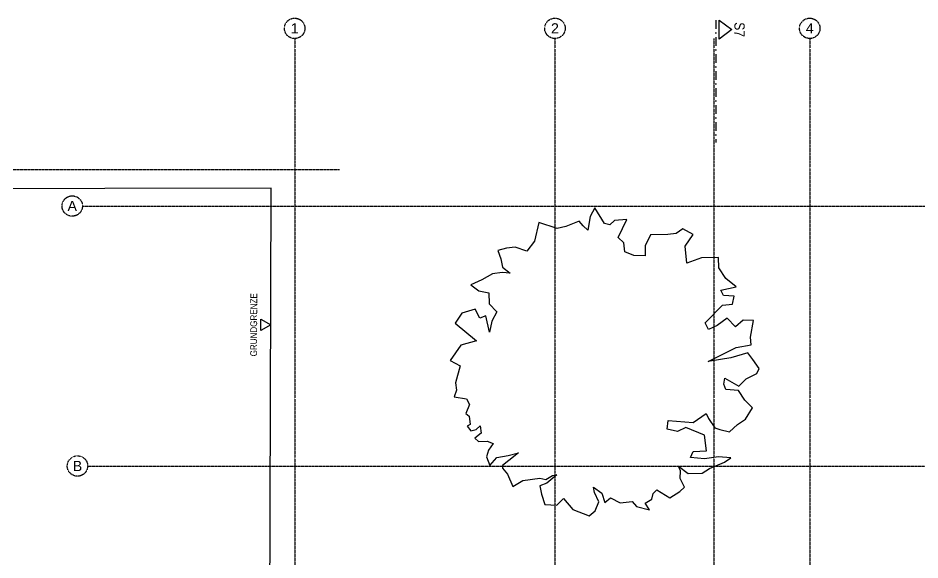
# Model space of a CAD drawing. Header units: millimetres. Extents: x -1798295 to -1733564, y -52013 to 52701.
# Drawn here: x -1769729 to -1756473, y -1209 to 6764 of the extents above; entities that cross this region are included whole.
import ezdxf
from ezdxf.enums import TextEntityAlignment as Align

# ---------------------------------------------------------------- set-up
doc = ezdxf.new("R2010")
doc.units = ezdxf.units.MM
for name, pattern in [('DASHDOT', [1, 0.5, -0.25, 0, -0.25]), ('STRICHPUNKT', [1, 0.5, -0.25, 0, -0.25]), ('STRICHPUNKTX2', [2, 1, -0.5, 0, -0.5])]:
    doc.linetypes.add(name, pattern=pattern)
for name, color, linetype in [('01-SCH-G00-L03-M0', 8, 'STRICHPUNKTX2'), ('02-AXO-G00-L03-M0', 8, 'STRICHPUNKT'), ('02-DIM-G00-L03-ACHSEN', 8, 'Continuous'), ('07-TXT---------M0', 8, 'Continuous'), ('09-FIL-G00-L03-BLAU', 161, 'Continuous'), ('09-NAT-G00-L03-PFLANZEN', 9, 'Continuous'), ('09-VER-G00-L03-GRUNDSTÜCKSGRENZE', 161, 'Continuous')]:
    doc.layers.add(name, color=color, linetype=linetype)
doc.styles.add('ARIAL', font='arial.ttf', dxfattribs={"width": 0.85})
doc.styles.get("Standard").update_dxf_attribs({"font": 'arial.ttf'})
doc.dimstyles.new('pp chromy&schneider', dxfattribs={"dimscale": 0.005, "dimtxt": 25, "dimasz": 10, "dimexe": 0, "dimexo": 0, "dimgap": 5, "dimtad": 1, "dimdec": 1, "dimlfac": 100, "dimrnd": 0.1, "dimzin": 9, "dimdsep": 46, "dimtxsty": 'ARIAL', "dimblk": 'c&s kote', "dimcen": 0, "dimse1": 1, "dimse2": 1, "dimclrd": 8, "dimclrt": 8, "dimadec": 0, "dimazin": 0, "dimtfac": 0.75, "dimtdec": 1, "dimtix": 1, "dimtmove": 2, "dimatfit": 0, "dimldrblk": 'NONE', "dimfxl": 1, "dimtolj": 1, "dimlwd": -1, "dimarcsym": 0})

# ---------------------------------------------------------------- blocks, each defined once
blk = doc.blocks.new('01-HK3')
blk.add_lwpolyline([(0, 0), (0.0423, 0.0732), (-0.0423, 0.0732)], close=True)
at = {"color": 0, "style": 'ARIAL', "width": 0.85}
blk.add_attdef('HEIGHT', text='', height=0.05, dxfattribs=at).set_placement((0, 0.35), align=Align.TOP_CENTER)
blk = doc.blocks.new('schnittführung')
at = {"color": 4, "linetype": 'DASHDOT', "ltscale": 0.25}
blk.add_line((0.237, -0.138), (0.237, 1.662), dxfattribs=at)
blk.add_line((0.237, -0.138), (0.237, 1.662), dxfattribs=at)
blk.add_line((0.237, -0.138), (0.237, 1.662), dxfattribs=at)
at = {"color": 4}
blk.add_lwpolyline([(0.187, 0.138), (0.187, -0.138), (0, 0)], close=True, dxfattribs=at)
at = {"layer": '07-TXT---------M0', "color": 9, "style": 'ARIAL', "text_generation_flag": 6, "width": 0.85}
blk.add_attdef('SCHNITT', text='', height=0.15, rotation=270, dxfattribs=at).set_placement((-0.037, 0), align=Align.CENTER)
blk = doc.blocks.new('c&s kote')
at = {"color": 8}
for p, q in [((0, -2), (0, 2)), ((0, 2), (0, -2)), ((-2, 0), (2, 0)), ((2, 0), (-2, 0))]:
    blk.add_line(p, q, dxfattribs=at)
blk.add_circle((0, 0), 0.5, dxfattribs=at)
blk = doc.blocks.new('*D277')
at = {"layer": '02-DIM-G00-L03-ACHSEN', "color": 8, "transparency": 16777216}
blk.add_arc((-1737493, 3998), 378, 0.0076, 89.9924, dxfattribs=at)
at = {"layer": 'Defpoints', "color": 0, "transparency": 16777216}
for p in [(-1737493, 6462), (-1737166, 4187), (-1768783, 3998), (-1735093, 3998), (-1737493, -28466)]:
    blk.add_point(p, dxfattribs=at)
at = {"layer": '02-DIM-G00-L03-ACHSEN', "color": 8, "transparency": 16777216, "xscale": 0.05, "yscale": 0.05, "zscale": 0.05}
for p, rotation in [((-1737493, 4376), 179.9962138351538), ((-1737115, 3998), 270.0037875515814)]:
    blk.add_blockref('c&s kote', p, dxfattribs=dict(at, rotation=rotation))
at = {"layer": '02-DIM-G00-L03-ACHSEN', "color": 8, "transparency": 16777216, "insert": (-1737226, 4266), "char_height": 0.125, "attachment_point": 5, "rotation": 315, "style": 'ARIAL'}
blk.add_mtext('\\A1;90.00°', dxfattribs=at)
blk = doc.blocks.new('_None')
blk = doc.blocks.new('*D278')
at = {"layer": '02-DIM-G00-L03-ACHSEN', "color": 8, "transparency": 16777216}
blk.add_arc((-1765663, -25395), 947, 179.3155, 269.997, dxfattribs=at)
at = {"layer": 'Defpoints', "color": 0, "transparency": 16777216}
for p in [(-1765663, 6462), (-1768706, -25359), (-1735093, -25762), (-1766487, -25862), (-1765663, -28466)]:
    blk.add_point(p, dxfattribs=at)
at = {"layer": '02-DIM-G00-L03-ACHSEN', "color": 8, "transparency": 16777216, "xscale": 0.05, "yscale": 0.05, "zscale": 0.05}
for p, rotation in [((-1766610, -25384), 89.31399766154718), ((-1765663, -26342), 359.998487369845)]:
    blk.add_blockref('c&s kote', p, dxfattribs=dict(at, rotation=rotation))
at = {"layer": '02-DIM-G00-L03-ACHSEN', "color": 8, "transparency": 16777216, "insert": (-1766337, -26060), "char_height": 0.125, "attachment_point": 5, "rotation": 314.6562, "style": 'ARIAL'}
blk.add_mtext('\\A1;90.69°', dxfattribs=at)
blk = doc.blocks.new('*D279')
at = {"layer": '02-DIM-G00-L03-ACHSEN', "color": 8, "transparency": 16777216}
blk.add_arc((-1737493, -25733), 916, 270.0031, 359.3094, dxfattribs=at)
at = {"layer": 'Defpoints', "color": 0, "transparency": 16777216}
for p in [(-1737493, 6462), (-1768706, -25359), (-1735093, -25762), (-1737038, -26529), (-1737493, -28466)]:
    blk.add_point(p, dxfattribs=at)
at = {"layer": '02-DIM-G00-L03-ACHSEN', "color": 8, "transparency": 16777216, "xscale": 0.05, "yscale": 0.05, "zscale": 0.05}
for p, rotation in [((-1736577, -25744), 89.31092105198894), ((-1737493, -26650), 180.0015639796901)]:
    blk.add_blockref('c&s kote', p, dxfattribs=dict(at, rotation=rotation))
at = {"layer": '02-DIM-G00-L03-ACHSEN', "color": 8, "transparency": 16777216, "insert": (-1736849, -26385), "char_height": 0.125, "attachment_point": 5, "rotation": 44.6562, "style": 'ARIAL'}
blk.add_mtext('\\A1;89.31°', dxfattribs=at)

msp = doc.modelspace()

# ---------------------------------------------------------------- linework, layer by layer
at = {"layer": '02-AXO-G00-L03-M0', "color": 251, "true_color": 0x636466}
for points in [[(-1765663.3326, 6461.8257), (-1765663.3321, -28465.6161)], [(-1761838.3326, 6461.8258), (-1761838.3321, -28465.616)], [(-1759503.3328, 6461.8258), (-1759503.3324, -28465.616)], [(-1758093.3326, 6461.8258), (-1758093.3321, -28465.616)], [(-1758093.3326, 6461.8258), (-1758093.3321, -28465.616)], [(-1797944.1191, 4528.1603), (-1765005.2161, 4536.4708)], [(-1768782.5963, 3998.1263), (-1735093.3325, 3998.1267)], [(-1768705.4733, 173.1276), (-1735092.8418, 173.128)]]:
    msp.add_lwpolyline(points, dxfattribs=at)
for centre in [(-1765663.3326, 6611.8257), (-1761838.3326, 6611.8258), (-1758093.3326, 6611.8258), (-1768932.5963, 3998.1263), (-1768855.964, 173.1275)]:
    msp.add_circle(centre, 150, dxfattribs=at)
at = {"layer": '09-NAT-G00-L03-PFLANZEN', "color": 251, "true_color": 0x636466}
msp.add_lwpolyline([(-1758930.9577, 1740.2994), (-1759003.8749, 1837.2432), (-1759251.9265, 1766.7815), (-1759586.8779, 1709.146), (-1759173.7606, 1918.9018), (-1758956.6304, 1953.5711), (-1758966.1415, 2069.6849), (-1758918.1513, 2311.7892), (-1759072.434, 2316.1472), (-1759184.3025, 2219.0456), (-1759306.0296, 2346.9047), (-1759455.0586, 2242.469), (-1759581.0413, 2179.2351), (-1759628.0754, 2279.3227), (-1759374.3727, 2539.3144), (-1759229.0676, 2553.2158), (-1759202.5039, 2673.7894), (-1759361.1779, 2683.8935), (-1759398.5763, 2760.796), (-1759172.6985, 2809.0773), (-1759327.7865, 2930.571), (-1759427.5327, 3086.6862), (-1759436.4114, 3241.643), (-1759686.6127, 3234.6916), (-1759898.8425, 3158.1113), (-1759925.0531, 3409.1787), (-1759808.4403, 3576.9013), (-1759959.834, 3662.7631), (-1760054.8668, 3594.1221), (-1760177.4882, 3576.9068), (-1760432.5768, 3575.4884), (-1760513.1505, 3414.5368), (-1760510.1981, 3263.5013), (-1760680.9261, 3268.6786), (-1760812.2095, 3322.8765), (-1760825.6335, 3458.6223), (-1760910.1319, 3532.3259), (-1760782.393, 3802.0014), (-1760961.5469, 3785.6543), (-1761032.0222, 3720.9383), (-1761111.575, 3742.2559), (-1761250.185, 3968.9863), (-1761322.7728, 3844.8109), (-1761352.7008, 3642.0448), (-1761422.5584, 3705.4573), (-1761481.7064, 3776.6589), (-1761679.4517, 3698.102), (-1761806.9934, 3666.7241), (-1762076.3042, 3756.3212), (-1762137.3711, 3482.9333), (-1762248.9547, 3331.9639), (-1762423.6773, 3392.7166), (-1762548.4561, 3378.9246), (-1762676.5699, 3344.1507), (-1762635.9093, 3222.9455), (-1762608.7465, 3097.8632), (-1762497.8059, 3008.4424), (-1762611.7451, 3020.9071), (-1762753.5304, 2998.9654), (-1762914.6402, 2911.8293), (-1763073.4559, 2839.4894), (-1762955.0048, 2747.7388), (-1762808.2447, 2721.7247), (-1762806.172, 2559.3954), (-1762691.4251, 2439.149), (-1762765.3626, 2304.5106), (-1762801.4336, 2142.695), (-1762851.647, 2379.9542), (-1762943.2952, 2346.0943), (-1763010.8655, 2480.7166), (-1763207.3938, 2422.2835), (-1763305.592, 2274.5266), (-1762990.6543, 2012.6253), (-1763221.0314, 1951.7465), (-1763378.9541, 1726.5986), (-1763232.8688, 1644.6619), (-1763300.7944, 1394.6304), (-1763287.4253, 1288.927), (-1763320.7049, 1189.4549), (-1763136.7229, 1161.6418), (-1763094.3467, 1078.353), (-1763147.4658, 947.1863), (-1763098.4451, 907.7418), (-1763084.6531, 782.963), (-1763129.6226, 761.4361), (-1763073.1498, 689.8607), (-1762995.103, 711.4208), (-1762935.1831, 763.513), (-1762922.5355, 654.5724), (-1763016.8121, 584.0242), (-1762961.3084, 531.4086), (-1762836.1164, 538.2254), (-1762746.1451, 504.9239), (-1762813.8331, 406.0997), (-1762843.7002, 306.6896), (-1762793.4334, 178.5856), (-1762693.0276, 298.6056), (-1762526.5155, 329.7418), (-1762373.1317, 366.2979), (-1762516.1566, 252.4778), (-1762611.2456, 180.3314), (-1762609.3146, 139.3029), (-1762535.4366, 51.8391), (-1762455.4466, -127.5077), (-1762311.4689, -41.0758), (-1762058.8259, -5.8086), (-1761971.7634, -23.7405), (-1761875.5301, 32.5676), (-1761809.4672, 43.7093), (-1761959.839, -78.6021), (-1762060.0948, -121.0185), (-1762037.7603, -240.2898), (-1761988.6261, -392.9174), (-1761812.3562, -403.1111), (-1761714.0284, -304.1377), (-1761576.3149, -467.7174), (-1761337.1267, -559.2902), (-1761248.4922, -485.25), (-1761193.3369, -352.7826), (-1761255.7881, -215.5987), (-1761270.784, -140.2617), (-1761148.413, -225.3534), (-1761104.8104, -365.2263), (-1761020.5786, -294.8639), (-1760881.6303, -370.0629), (-1760704.6997, -350.9106), (-1760641.8388, -421.4863), (-1760446.6506, -472.9666), (-1760510.425, -373.4916), (-1760413.3112, -316.0554), (-1760395.5992, -232.694), (-1760341.4455, -178.1915), (-1760149.6478, -293.1816), (-1760000.7723, -199.7473), (-1759933.5055, -139.1637), (-1759998.6665, -8.544), (-1759990.8389, 103.4681), (-1760024.383, 171.0965), (-1759879.376, 63.1989), (-1759672.1648, 67.963), (-1759568.1984, 134.6241), (-1759347.1929, 229.5786), (-1759254.8138, 295.1608), (-1759434.0331, 307.685), (-1759638.7858, 276.9699), (-1759844.2618, 300.3337), (-1759809.0332, 385.6679), (-1759610.777, 395.6406), (-1759637.807, 628.4634), (-1759914.3089, 737.934), (-1760035.8906, 682.9188), (-1760191.142, 716.2799), (-1760173.2576, 843.3475), (-1759808.5404, 811.0689), (-1759614.9387, 944.937), (-1759581.4612, 871.7782), (-1759487.3336, 736.8831), (-1759415.6671, 709.1623), (-1759273.7077, 675.1863), (-1759155.5598, 782.3968), (-1759039.5279, 863.1722), (-1758936.19, 1029.4121), (-1759048.7404, 1140.5774), (-1759138.416, 1284.3001), (-1759324.1995, 1299.5342), (-1759356.9608, 1378.3638), (-1759339.4975, 1467.1907), (-1759135.2307, 1348.6887), (-1759030.0288, 1453.6989), (-1758873.2032, 1535.9083), (-1758836.5426, 1607.1786)], close=True, dxfattribs=at)
at = {"layer": '09-VER-G00-L03-GRUNDSTÜCKSGRENZE', "color": 251, "true_color": 0x636466}
msp.add_lwpolyline([(-1738443.3362, -26015.1962), (-1749606.4063, -25887.8999), (-1766101.6008, -25684.4748), (-1766009.1343, 4259.5436), (-1792927.1881, 4208.4721), (-1793057.1833, 4209.1356), (-1792974.6592, 20376.8239), (-1792964.8981, 22289.1605), (-1777971.1258, 22405.3561), (-1755608.3691, 22460.8982), (-1755726.0561, 4278.4007), (-1755591.8376, 4279.3082), (-1738443.3386, 4311.844)], close=True, dxfattribs=at)

# ---------------------------------------------------------------- block references
at = {"layer": '01-SCH-G00-L03-M0', "color": 251, "true_color": 0x636466, "xscale": 999.9999999999995, "yscale": 999.9999999999995, "zscale": 999.9999999999995, "rotation": 180.0000006940526}
msp.add_blockref('schnittführung', (-1759237.3401, 6592.9493), dxfattribs=at).add_auto_attribs({'SCHNITT': 'S7'})
at = {"layer": '09-FIL-G00-L03-BLAU', "color": 251, "true_color": 0x636466}
ref = msp.add_blockref('01-HK3', (-1766015.3401, 2249.8765), dxfattribs=dict(at, xscale=-2000.000000016161, yscale=2000.000000025193, zscale=2000, rotation=89.82307228593432))
ref.add_attrib('HEIGHT', 'GRUNDGRENZE', dxfattribs={"layer": '0', "color": 0, "extrusion": (0, 0, -1), "height": 100, "rotation": 270.17692771, "style": 'ARIAL', "text_generation_flag": 2, "width": 0.85}).set_placement((1766315.3387, 2250.8029), align=Align.TOP_CENTER)

# ---------------------------------------------------------------- texts
at = {"layer": '02-AXO-G00-L03-M0', "color": 251, "true_color": 0x636466, "char_height": 150, "width": 303.3, "attachment_point": 5}
for s, insert, rotation in [('{\\fArial|b0|i0|c0|p34;1}', (-1765663.3326, 6611.8257), 0.0000044), ('{\\fArial|b0|i0|c0|p34;2}', (-1761838.3326, 6611.8258), 0.0000044), ('{\\fArial|b0|i0|c0|p34;4}', (-1758093.3326, 6611.8258), 0.0000044), ('{\\fArial|b0|i0|c0|p34;A}', (-1768932.5963, 3998.1263), 0.00000069), ('{\\fArial|b0|i0|c0|p34;B}', (-1768855.964, 173.1275), 0.0000044)]:
    msp.add_mtext(s, dxfattribs=dict(at, insert=insert, rotation=rotation))

# ---------------------------------------------------------------- dimensions: what is measured, and where the dimension line sits
at = {"layer": '02-DIM-G00-L03-ACHSEN', "color": 251, "true_color": 0x636466}
for base, line1, line2, picture, middle in [((-1737165.7549, 4187.2537), ((-1768782.5963, 3998.1263), (-1735093.3325, 3998.1267)), ((-1737493.3326, 6461.8261), (-1737493.3321, -28465.6157)), '*D277', (-1737225.8037, 4265.6555)), ((-1737038.3742, -26528.5927), ((-1737493.3326, 6461.8261), (-1737493.3321, -28465.6157)), ((-1768705.9637, -25358.7014), (-1735093.3322, -25762.0526)), '*D279', (-1736849.392, -26384.9664)), ((-1766486.8046, -25861.902), ((-1765663.3326, 6461.8257), (-1765663.3321, -28465.6161)), ((-1768705.9637, -25358.7014), (-1735093.3322, -25762.0526)), '*D278', (-1766336.5652, -26060.4157))]:
    dim = msp.add_angular_dim_2l(base=base, line1=line1, line2=line2, dimstyle='pp chromy&schneider', override={"dimzin": 8, "dimadec": 2}, dxfattribs=at)
    dim.commit()
    dim.dimension.update_dxf_attribs({"geometry": picture, "text_midpoint": middle})

doc.saveas('drawing.dxf')
